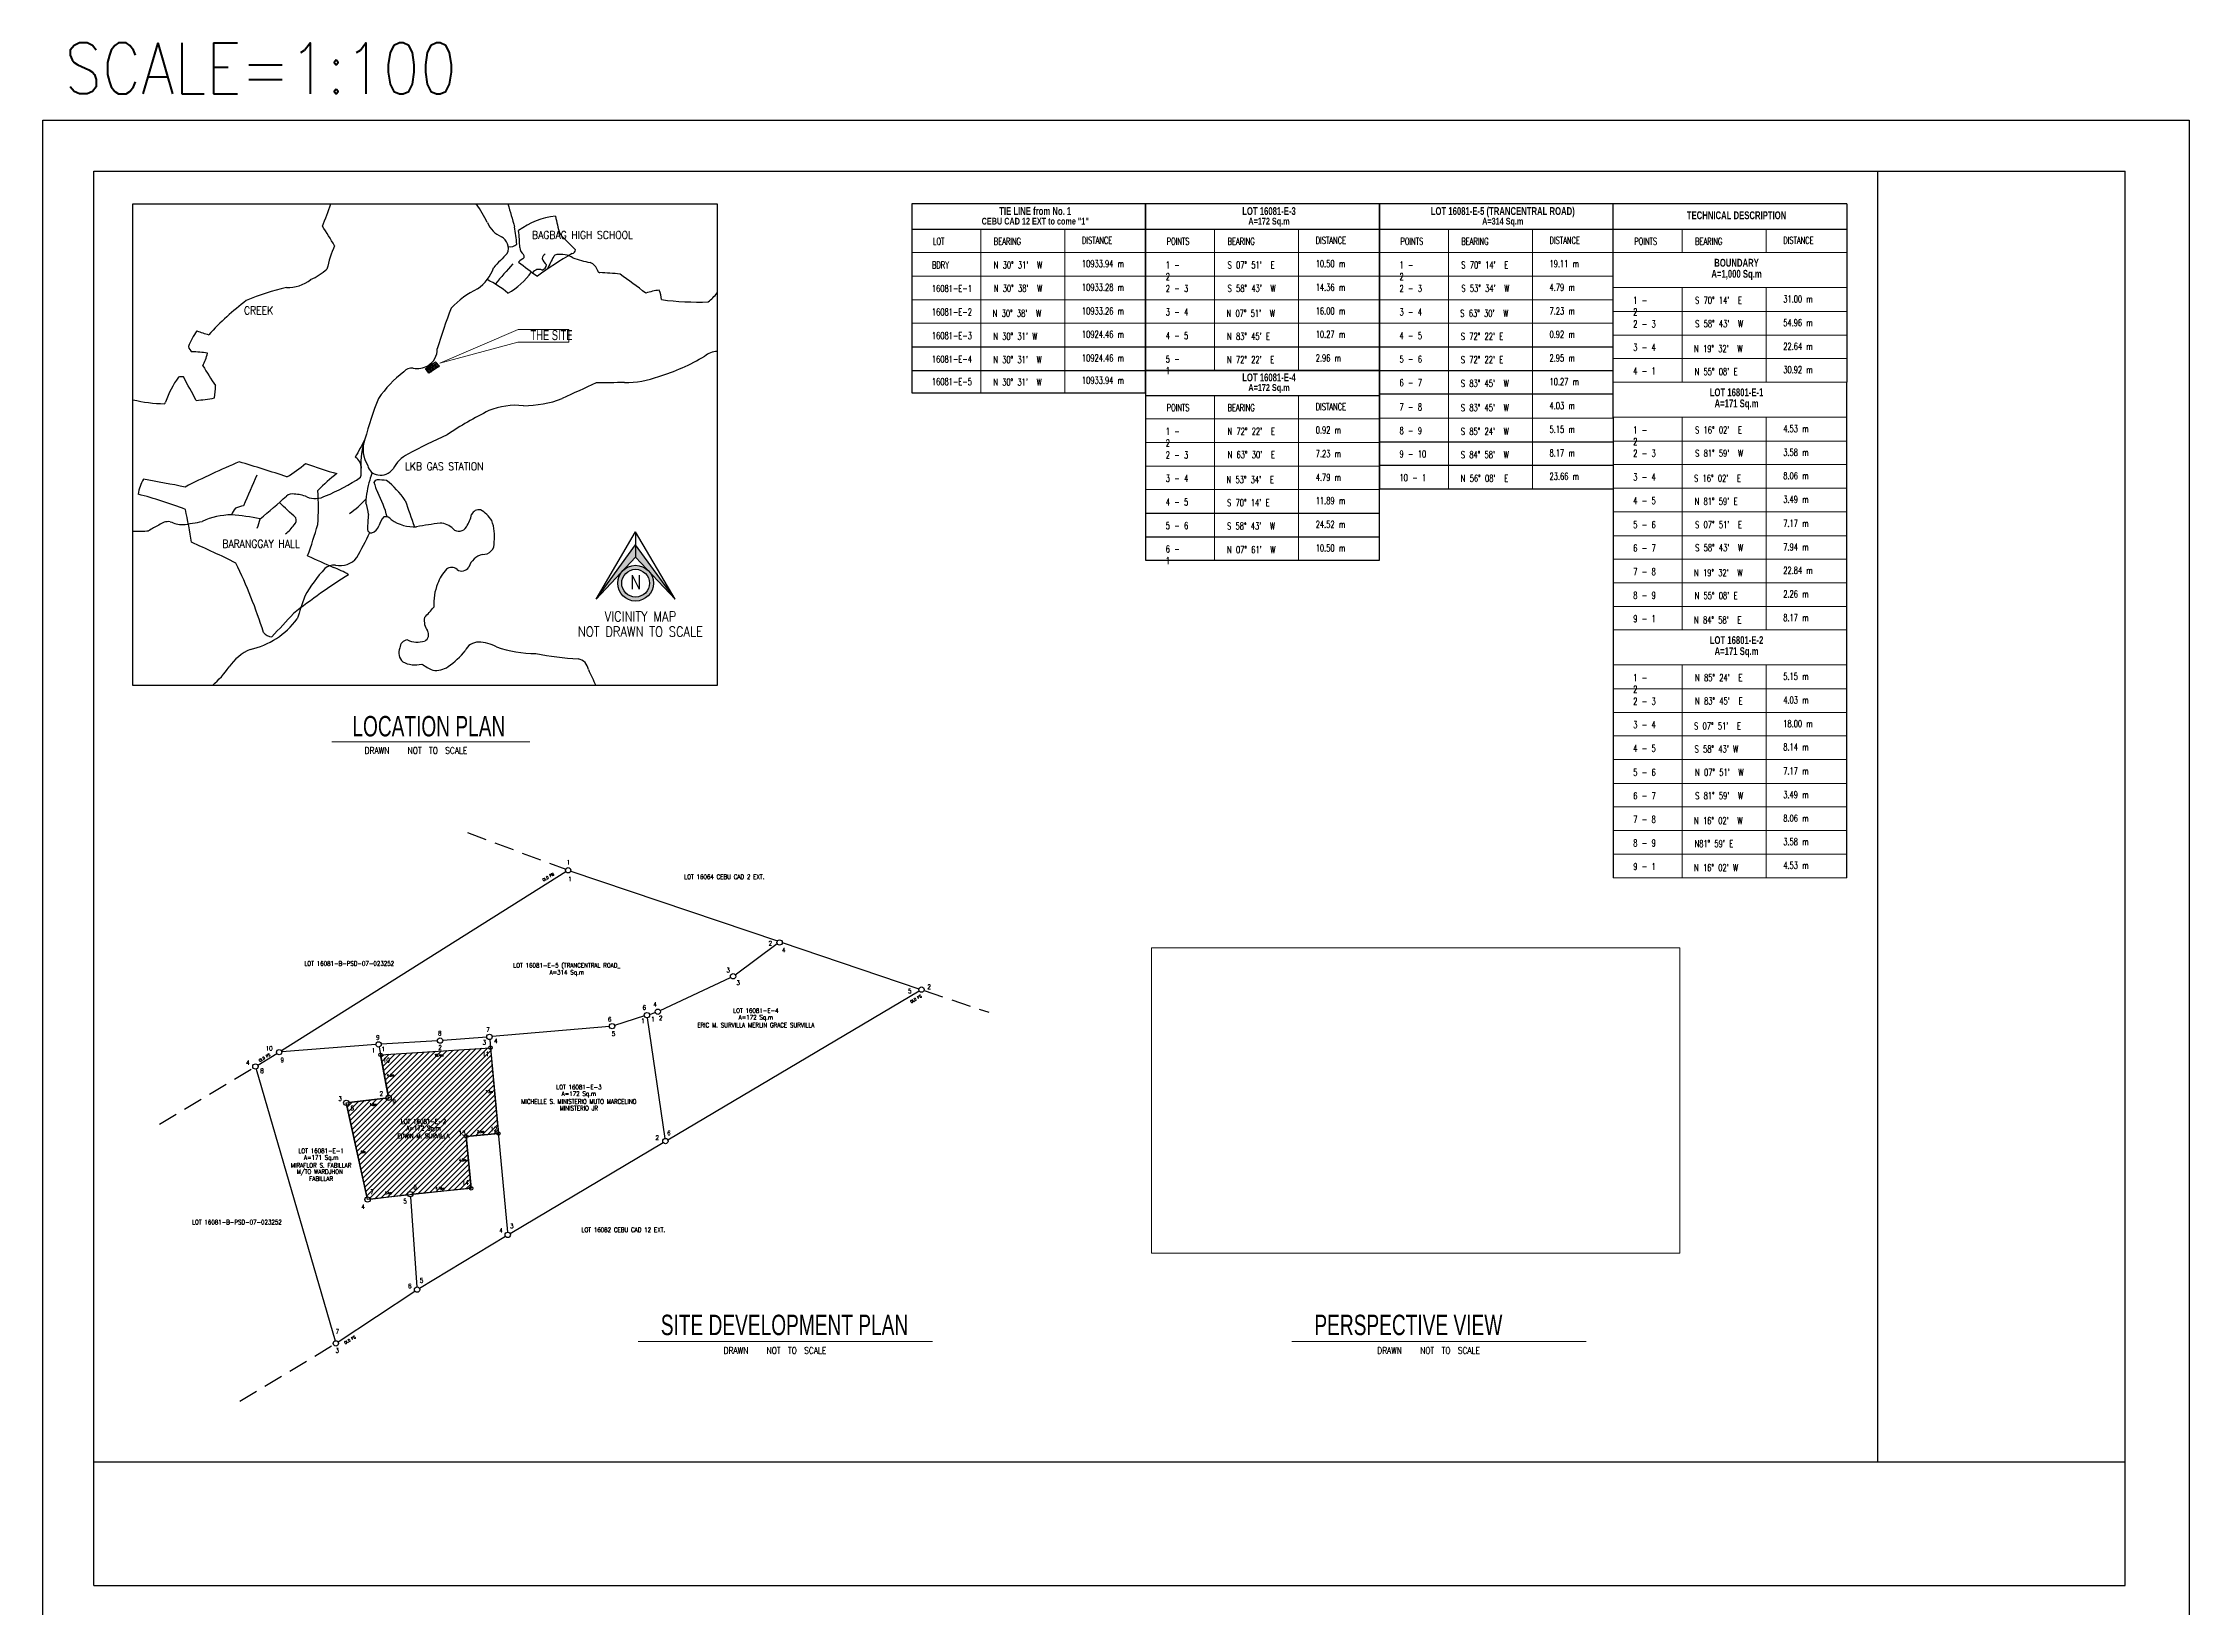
# Model space of a CAD drawing. Header units: millimetres. Extents: x -248340 to 456025, y 261499 to 1049645.
# Drawn here: x -117239 to -33139, y 293410 to 354686 of the extents above; entities that cross this region are included whole.
import ezdxf
from ezdxf.enums import TextEntityAlignment as Align

# ---------------------------------------------------------------- set-up
doc = ezdxf.new("R2010")
doc.units = ezdxf.units.MM
doc.header["$LTSCALE"] = 8
doc.header["$MEASUREMENT"] = 0
doc.linetypes.add('HIDDEN2', pattern=[4.7625, 3.175, -1.5875])
doc.layers.get('0').update_dxf_attribs({"linetype": 'CONTINUOUS'})
for name, color, linetype, lineweight in [('2. Column', 102, 'CONTINUOUS', 20), ('A-ANNO-DIMS', 211, 'CONTINUOUS', 9), ('pt. 1', 251, 'CONTINUOUS', 9), ('S_wall', 251, 'CONTINUOUS', 0)]:
    doc.layers.add(name, color=color, linetype=linetype, lineweight=lineweight)
doc.layers.add('MARK', color=7, linetype='CONTINUOUS')
doc.layers.add('TEXT', color=2, linetype='CONTINUOUS')
doc.layers.add('mv', color=30, linetype='CONTINUOUS', plot=False)
doc.styles.add('ROMANS', font='ROMANS', dxfattribs={"width": 0.8, "bigfont": 'BIGFONT'})
doc.styles.get("Standard").update_dxf_attribs({"font": 'txt.shx', "width": 0.7, "bigfont": 'extfont.shx'})
picture_1 = doc.add_image_def('image1.jpg', size_in_pixel=(957, 553))

# ---------------------------------------------------------------- blocks, each defined once
blk = doc.blocks.new('SITE MAP')
at = {"ltscale": 1.25}
h = blk.add_hatch(dxfattribs=at)
h.set_pattern_fill('ANSI31', color=5, scale=355.492746, angle=-4.88963)
h.set_pattern_definition([(40.110372, (359885.72, -80186.84), (-28.6288124, 33.9853192), [])])
h.paths.add_polyline_path([(1125080, -221057), (1124913, -220880), (1124527, -221143), (1124657, -221332)])
at = {"layer": 'A-ANNO-DIMS', "lineweight": -3, "ltscale": 1.25}
h = blk.add_hatch(color=0, dxfattribs=at)
h.dxf.hatch_style = 1
h.paths.add_polyline_path([(1132757, -228048), (1131209, -230187), (1132757, -228531)])
h = blk.add_hatch(color=0, dxfattribs=at)
h.dxf.hatch_style = 1
h.paths.add_polyline_path([(1132757, -228048), (1132757, -228531), (1134305, -230187)])
h = blk.add_hatch(color=0, dxfattribs=at)
h.dxf.hatch_style = 1
h.paths.add_polyline_path([(1132056, -229556, 1), (1133457, -229556, 1)])
h.paths.add_polyline_path([(1133301, -229556, -1), (1132213, -229556, -1)], flags=16)
at = {"lineweight": 13}
blk.add_lwpolyline([(1125091, -220943), (1128154, -219616), (1130136, -219616), (1130136, -220119), (1128137, -220119), (1125091, -220943)], dxfattribs=at)
at = {"layer": 'A-ANNO-DIMS', "color": 0, "lineweight": -3, "ltscale": 1.25}
for p, q in [((1124527, -221143), (1124913, -220880)), ((1124657, -221332), (1124527, -221143)), ((1125080, -221057), (1124657, -221332)), ((1124913, -220880), (1125080, -221057)), ((1131209, -230187), (1132757, -227543)), ((1132757, -227543), (1132757, -228531)), ((1134305, -230187), (1132757, -227543)), ((1132757, -227543), (1132757, -228531)), ((1131209, -230187), (1132757, -228048)), ((1131209, -230187), (1132757, -228531)), ((1134305, -230187), (1132757, -228048)), ((1134305, -230187), (1132757, -228531))]:
    blk.add_line(p, q, dxfattribs=at)
blk.add_lwpolyline([(1113062, -214700), (1135949, -214700), (1135949, -233559), (1113062, -233559)], close=True, dxfattribs=at)
for radius in [700, 544]:
    blk.add_circle((1132757, -229556), radius, dxfattribs=at)
for centre, radius, start, end in [((1108170, -210418), 13349, 337.29565, 341.2884), ((1122826, -217384), 4561, 25.34103, 36.04286), ((1151753, -208155), 24874, 195.25718, 197.40957), ((1129933, -218119), 2955, 96.06176, 126.52694), ((1137638, -213630), 8166, 190.94139, 195.87293), ((1110722, -222167), 11782, 29.66779, 34.0453), ((1127920, -215012), 1058, 203.40585, 246.65915), ((1127262, -216435), 511, 336.71281, 62.20953), ((1099623, -219595), 28675, 6.63694, 8.01467), ((1120037, -216636), 8186, 1.58921, 6.25653), ((1135535, -210760), 7689, 221.57855, 228.18876), ((1126017, -218474), 5491, 157.07234, 167.13193), ((1134680, -223776), 9962, 134.22659, 138.69755), ((1127846, -215978), 399, 258.79731, 310.60737), ((1135757, -226243), 11976, 127.94993, 129.31191), ((1143888, -196667), 25682, 232.26177, 234.31938), ((1128673, -216345), 458, 187.98515, 227.36024), ((1128247, -216773), 147, 349.79958, 38.30321), ((1136638, -227979), 12998, 119.31983, 126.48393), ((1129312, -216859), 216, 115.26164, 174.2419), ((1129600, -216680), 527, 197.44987, 230.20865), ((1132742, -218620), 3697, 149.76027, 158.10696), ((1129679, -216836), 152, 94.51641, 149.08035), ((1129815, -217632), 958, 59.59647, 98.87574), ((1130240, -216479), 170, 281.16379, 355.93651), ((1131396, -214106), 2913, 247.88927, 261.70574), ((1119143, -216572), 1403, 267.26073, 308.99682), ((1118994, -215359), 2523, 294.12091, 311.43388), ((1125616, -216641), 1676, 304.21603, 340.48373), ((1125199, -221215), 3956, 49.78755, 63.8339), ((1154228, -240774), 35406, 137.92837, 139.62047), ((1126497, -215863), 2648, 298.315, 325.52363), ((1128973, -217562), 300, 65.04666, 146.00137), ((1129027, -217065), 237, 287.88522, 355.28752), ((1130758, -217486), 543, 18.04275, 66.297), ((1131355, -217306), 81.7, 187.79822, 272.27255), ((1130868, -228709), 11331, 83.5089, 87.52278), ((1110915, -247348), 36671, 52.66342, 54.61724), ((1124799, -227978), 11977, 127.53562, 137.07339), ((1121445, -228027), 10330, 103.26121, 112.44212), ((1128127, -221228), 3565, 116.09126, 136.65259), ((1134106, -221245), 3198, 97.66977, 107.27833), ((1132546, -218563), 1234, 5.32034, 23.25578), ((1135167, -208210), 10333, 262.25517, 272.42485), ((1134438, -217023), 1908, 307.67286, 322.3841), ((1143194, -225713), 18972, 158.5686, 163.66049), ((1117572, -221170), 2500, 143.20936, 159.37779), ((1115593, -220196), 373, 194.55806, 234.40065), ((1116993, -216033), 3909, 248.64161, 255.71588), ((1115452, -223313), 2815, 79.12754, 91.56189), ((1114044, -220099), 1991, 331.80083, 346.96002), ((1144919, -203002), 34254, 211.77596, 213.31686), ((1123974, -221505), 376, 78.9292, 143.14334), ((1124187, -220265), 882, 260.79957, 299.13494), ((1124249, -220393), 740, 299.74877, 1.34741), ((1131208, -213482), 8349, 287.10443, 300.66723), ((1135981, -221294), 814, 92.26179, 129.2129), ((1118213, -223828), 4108, 145.17091, 160.57107), ((1114968, -222044), 577, 82.95025, 102.76808), ((1066680, -248086), 55199, 27.73282, 28.82553), ((1114582, -221908), 1714, 346.77123, 3.04726), ((1126254, -224723), 4303, 126.84906, 146.02183), ((1151247, -267011), 49530, 113.85793, 115.5515), ((1134239, -389232), 167546, 90.65464, 91.03486), ((1132336, -217823), 3874, 269.83802, 290.04581), ((1114360, -217069), 5455, 256.23612, 269.30197), ((1114243, -222439), 98.7, 300.82816, 346.48543), ((1114698, -213726), 8713, 275.5296, 280.26702), ((1133811, -226901), 12033, 157.61121, 165.65245), ((1133641, -236107), 14875, 116.50745, 123.77297), ((1128075, -225458), 2870, 84.28985, 111.95152), ((1128359, -218270), 4332, 270.01659, 290.59709), ((2035863, -717977), 1038729, 151.599187, 151.643168), ((1124744, -224851), 2753, 160.21399, 184.2384), ((1123209, -224329), 1133, 158.76182, 213.28893), ((1124409, -225667), 1295, 116.22711, 153.07136), ((1133638, -242321), 20334, 113.98576, 118.81695), ((1128526, -251798), 29264, 112.70769, 117.28031), ((1100422, -281151), 58802, 71.48351, 73.3923), ((1493501, -388165), 409369, 156.55948, 156.74256), ((1116746, -221374), 4656, 300.31719, 311.45267), ((1124452, -212768), 12950, 249.08075, 254.7978), ((1123887, -229200), 4848, 125.7285, 137.53927), ((1121547, -225013), 454, 354.74523, 59.86118), ((1121111, -225189), 897, 345.84241, 8.6454), ((1122708, -224863), 455, 191.23482, 263.78867), ((1125074, -226314), 2849, 157.62376, 163.76237), ((1122767, -224715), 609, 259.79806, 323.22544), ((1114767, -226292), 1523, 147.83355, 171.65845), ((1108965, -242736), 17209, 69.05271, 75.54862), ((1094075, -333148), 109401, 78.91309, 79.78439), ((1102694, -208224), 24280, 309.22303, 312.44094), ((1119312, -226423), 365, 79.61274, 129.65021), ((1119301, -227636), 1574, 68.41606, 87.20982), ((1120207, -225416), 825, 246.6062, 298.96578), ((1109955, -226538), 10374, 356.02983, 3.37631), ((1117725, -219042), 7659, 292.10615, 303.76452), ((1125937, -226597), 3757, 163.29079, 177.03159), ((1122626, -225639), 127, 87.85819, 164.8483), ((1125176, -224835), 2781, 196.07612, 204.95593), ((1122649, -228518), 3007, 83.36446, 90.34123), ((1118804, -228058), 4361, 14.59313, 28.0216), ((1120687, -228453), 3723, 35.10026, 51.67697), ((1095610, -230894), 19960, 8.46643, 12.23433), ((1116967, -229737), 2859, 90.88772, 114.55342), ((1117877, -227274), 1033, 140.54398, 157.46778), ((1116038, -237394), 10553, 79.02489, 85.19139), ((1117655, -227933), 1436, 100.34995, 113.63936), ((1115887, -226555), 2213, 337.61432, 347.50319), ((1022580, -330254), 141578, 46.82984, 47.18683), ((1119241, -227090), 223, 308.17533, 24.74873), ((1119641, -223978), 3422, 303.77428, 318.28373), ((1120698, -226992), 1599, 4.72316, 21.60009), ((1128992, -227641), 6745, 173.35446, 178.26004), ((1123510, -227531), 838, 136.9326, 164.81127), ((1122960, -227231), 280, 36.4941, 102.72859), ((1124072, -225817), 1531, 234.58254, 273.96728), ((1280275, -173221), 165300, 198.73444, 199.11402), ((1124746, -226485), 1631, 327.92168, 346.39983), ((1126622, -226992), 315, 79.64551, 156.90181), ((1126006, -227826), 1327, 33.04556, 59.55329), ((1113119, -216686), 10835, 269.69932, 272.94697), ((1114965, -229344), 2244, 113.28419, 125.06851), ((1114466, -227757), 613, 84.90373, 129.26524), ((1115040, -226036), 1226, 244.89622, 268.73973), ((1114122, -219443), 7870, 276.50374, 282.15223), ((1118185, -226487), 1424, 306.95744, 326.88916), ((1100895, -221636), 20206, 340.20408, 343.85086), ((1104793, -218963), 19551, 330.63558, 333.86717), ((1122402, -227433), 152, 180.89134, 278.65558), ((1122281, -227162), 446, 288.80042, 340.44009), ((1132361, -276959), 50285, 98.30363, 99.36565), ((1125079, -227926), 725, 43.42644, 88.41748), ((1125836, -227178), 340, 227.26576, 329.38434), ((1125602, -227702), 1631, 351.51906, 21.58477), ((1100958, -261061), 36100, 63.45431, 66.4987), ((1140232, -184935), 48055, 244.97858, 246.30002), ((1121169, -228025), 846, 258.08933, 321.56315), ((1126928, -229141), 732, 103.38753, 162.92134), ((1126790, -228001), 429, 265.73492, 7.84326), ((1099237, -237490), 19871, 17.59207, 26.03958), ((1133822, -248953), 23255, 121.96364, 128.45844), ((1124684, -232779), 5588, 137.17228, 150.99524), ((1120936, -229380), 531, 83.60158, 131.23107), ((1119451, -232737), 4074, 59.60432, 68.90788), ((1127044, -230381), 2198, 158.52326, 182.84017), ((1126583, -230162), 1689, 137.12426, 159.73913), ((1125549, -229261), 322, 47.92329, 129.35196), ((1125950, -228749), 330, 235.92153, 327.62198), ((1214534, -263095), 100328, 160.78175, 161.31702), ((1117006, -229138), 3081, 282.19904, 323.82718), ((1057757, -173627), 84006, 316.30957, 317.16397), ((1125154, -231021), 679, 169.97656, 215.63261), ((1118320, -225111), 8459, 316.78864, 320.51395), ((1118493, -231282), 373, 212.83794, 271.19757), ((1123971, -232281), 491, 157.09068, 226.88801), ((1123838, -232099), 319, 94.02854, 178.42463), ((1124213, -230878), 987, 246.24561, 286.43428), ((1124364, -231571), 284, 296.90864, 32.8916), ((1126588, -232415), 548, 88.07193, 157.28989), ((1126543, -233565), 1699, 63.31684, 87.87296), ((1128856, -227734), 4583, 250.23977, 269.88379), ((1113941, -230907), 3468, 310.10847, 326.28057), ((1118484, -234003), 2030, 114.06201, 144.77735), ((1124122, -231687), 1069, 242.94363, 283.71162), ((1127613, -227463), 6180, 238.40822, 243.01543), ((1124918, -232075), 901, 263.04437, 303.51288), ((1123572, -230184), 3221, 304.90878, 321.19399), ((1131310, -218973), 13569, 259.53837, 266.63285), ((1130408, -233012), 505, 8.35418, 77.96712), ((1146537, -225844), 17165, 204.41426, 206.71005)]:
    blk.add_arc(centre, radius, start, end, dxfattribs=at)
at = {"lineweight": 13, "insert": (1128639, -219643), "char_height": 391.04, "attachment_point": 1}
blk.add_mtext_dynamic_manual_height_columns('{\\fFreestyle Script|b0|i0|c0|p66;THE SITE}', width=1858.69, gutter_width=634, heights=[0], dxfattribs=at)
at = {"layer": 'TEXT', "color": 0, "linetype": 'Continuous', "lineweight": -3, "style": 'ROMANS', "width": 0.85}
for s, height, p in [('BAGBAG HIGH SCHOOL', 310.84, (1130676, -215916)), ('CREEK', 310.8, (1117986, -218871)), ('LKB GAS STATION', 310.84, (1125259, -224978)), ('BARANGGAY HALL', 310.84, (1118082, -228013)), ('N', 556, (1132761, -229516)), ('NOT DRAWN TO SCALE', 387.87, (1132948, -231451)), ('VICINITY MAP', 387.87, (1132948, -230858))]:
    blk.add_text(s, height=height, dxfattribs=at).set_placement(p, align=Align.MIDDLE)

msp = doc.modelspace()

# ---------------------------------------------------------------- hatches: boundary and pattern name
at = {"lineweight": -3, "ltscale": 1.25}
h = msp.add_hatch(dxfattribs=at)
h.set_pattern_fill('ANSI31', color=1, scale=1200)
h.set_pattern_definition([(45, (166753.8, 0), (-106.066017, 106.066017), [])])
h.paths.add_polyline_path([(-99390.543, 311961.058), (-100649.274, 311843.44), (-100459.956, 309817.391), (-104517.816, 309378.232), (-105353.613, 313162.748), (-103693.547, 313361.73), (-104009.455, 315042.697), (-99701.577, 315323.692)])

# ---------------------------------------------------------------- linework, layer by layer
at = {"color": 1, "lineweight": 30, "ltscale": 1.25}
msp.add_lwpolyline([(-99390.543, 311961.058), (-100649.274, 311843.44), (-100459.956, 309817.391), (-104517.816, 309378.232), (-105353.613, 313162.748), (-103693.547, 313361.73), (-104009.455, 315042.697), (-99701.577, 315323.692)], close=True, dxfattribs=at)
for centre in [(-99701.577, 315323.692), (-104009.455, 315042.697), (-99390.543, 311961.058), (-100649.384, 311844.619), (-100459.956, 309817.391)]:
    msp.add_circle(centre, 69.524, dxfattribs=at)
at = {"layer": 'A-ANNO-DIMS', "color": 0, "lineweight": -3, "ltscale": 1.25}
for p, q in [((-46545.529, 348377.083), (-46545.529, 341396.539)), ((-96743.85, 322219.412), (-107893.82, 315203.146)), ((-96556.625, 322241.601), (-88457.296, 319505.979)), ((-90110.902, 318182.158), (-88467.301, 319401.216)), ((-88268.234, 319442.121), (-82908.482, 317631.816)), ((-93047.494, 316778.119), (-90289.181, 318075.555)), ((-92756.772, 311720.225), (-82899.453, 317545.316)), ((-93667.623, 316568.095), (-94835.991, 316199.297)), ((-92861.735, 311770.4), (-93552.984, 316496.237)), ((-93468.557, 316630.93), (-93241.704, 316702.537)), ((-104190.382, 315443.604), (-107878.102, 315155.682)), ((-101780.887, 315596.906), (-103982.157, 315458.288)), ((-99844.875, 315739.867), (-101572.634, 315611.216)), ((-99731.176, 315643.687), (-99643.398, 314694.703)), ((-95039.501, 316158.785), (-99636.812, 315756.711)), ((-108821.075, 314642.536), (-108071.58, 315093.727)), ((-104067.047, 315349.151), (-103870.658, 314304.151)), ((-99643.398, 314694.703), (-99459.767, 312709.454)), ((-108881.386, 314488.473), (-105789.106, 303840.955)), ((-103870.658, 314304.151), (-103712.825, 313464.308)), ((-105331.105, 313060.83), (-104540.325, 309480.15)), ((-103797.179, 313349.308), (-105249.981, 313175.17)), ((-99459.767, 312709.454), (-99032.941, 308094.983)), ((-100649.384, 311844.619), (-99390.543, 311961.058)), ((-100459.956, 309817.391), (-100649.384, 311844.619)), ((-98933.637, 308044.432), (-92936.32, 311613.745)), ((-104414.227, 309391.004), (-102947.08, 309571.89)), ((-102739.901, 309597.433), (-100459.956, 309817.391)), ((-102836.073, 309480.551), (-102584.45, 305948.955)), ((-102487.688, 305898.803), (-99112.672, 307937.094)), ((-105672.927, 303798.28), (-102664.102, 305787.287))]:
    msp.add_line(p, q, dxfattribs=at)
at = {"layer": 'A-ANNO-DIMS', "color": 0, "linetype": 'HIDDEN2', "lineweight": -3, "ltscale": 30}
for p, q in [((-100597.454, 323750.133), (-96753.264, 322311.581)), ((-82710.711, 317565.017), (-80177.615, 316709.441)), ((-112671.501, 312324.606), (-108999.917, 314534.874)), ((-109521.002, 301476.623), (-105849.418, 303686.891))]:
    msp.add_line(p, q, dxfattribs=at)
at = {"layer": 'A-ANNO-DIMS', "color": 0, "lineweight": -3, "ltscale": 1.25}
for centre in [(-96655.51, 322275), (-88372.567, 319445.028), (-90194.734, 318119.98), (-82809.596, 317598.417), (-94935.524, 316167.879), (-93568.09, 316599.512), (-93142.412, 316734.709), (-104086.325, 315451.729), (-101676.72, 315603.466), (-99740.789, 315747.617), (-108910.496, 314588.705), (-107982.159, 315147.558), (-105353.613, 313162.748), (-103693.547, 313361.73), (-92846.629, 311667.125), (-102843.49, 309584.661), (-104517.816, 309378.232), (-99023.328, 307991.053), (-102577.033, 305844.845), (-105759.996, 303740.722)]:
    msp.add_circle(centre, 104.374, dxfattribs=at)
at = {"layer": 'mv', "color": 6}
for p, q in [((-117238.72, 292259.811), (-117238.72, 351659.811)), ((-117238.72, 351659.811), (-33138.72, 351659.811)), ((-33138.72, 351659.811), (-33138.72, 292259.811)), ((-115238.72, 294259.811), (-115238.72, 349659.811)), ((-115238.72, 349659.811), (-35638.72, 349659.811)), ((-45337.938, 299089.285), (-45337.938, 349659.811)), ((-35638.72, 294259.811), (-35638.72, 349659.811)), ((-35638.72, 299089.285), (-115238.72, 299089.285)), ((-115238.72, 294259.811), (-35638.72, 294259.811))]:
    msp.add_line(p, q, dxfattribs=at)
at = {"layer": 'pt. 1', "color": 7, "lineweight": 25}
for p, q in [((-74027.796, 348377.083), (-83188.552, 348377.083)), ((-83188.552, 348377.083), (-83188.552, 340983.15)), ((-74027.796, 340983.15), (-74027.796, 348377.083)), ((-64867.04, 348377.083), (-74027.796, 348377.083)), ((-74027.796, 348377.083), (-74027.796, 341859.787)), ((-64867.04, 341859.787), (-64867.04, 348377.083)), ((-55706.284, 348377.083), (-64867.04, 348377.083)), ((-64867.04, 348377.083), (-64867.04, 337216.925)), ((-55706.284, 339985.353), (-55706.284, 348377.083)), ((-46545.529, 348377.083), (-55706.284, 348377.083)), ((-83188.552, 347396.644), (-74027.796, 347396.644)), ((-74027.796, 347396.644), (-64867.04, 347396.644)), ((-64867.04, 347396.644), (-55706.284, 347396.644)), ((-55706.284, 347396.644), (-46545.529, 347396.644)), ((-83188.552, 342782.597), (-74027.796, 342782.597)), ((-74027.796, 342782.597), (-64867.04, 342782.597)), ((-64867.04, 342782.597), (-55706.284, 342782.597)), ((-83188.552, 341859.787), (-74027.796, 341859.787)), ((-74027.796, 341859.787), (-64867.04, 341859.787)), ((-64867.04, 341859.787), (-74027.796, 341859.787)), ((-74027.796, 341859.787), (-74027.796, 334419.682)), ((-64867.04, 334419.682), (-64867.04, 341859.787)), ((-64867.04, 341859.787), (-55706.284, 341859.787)), ((-83188.552, 340983.15), (-74027.796, 340983.15)), ((-74027.796, 340879.348), (-64867.04, 340879.348)), ((-64867.04, 340936.978), (-55706.284, 340936.978)), ((-46545.529, 321984.991), (-46545.529, 341396.539)), ((-55706.284, 340024.914), (-55706.284, 321984.991)), ((-64867.04, 339062.544), (-55706.284, 339062.544)), ((-64867.04, 338139.734), (-55706.284, 338139.734)), ((-64867.04, 337216.925), (-55706.284, 337216.925)), ((-74027.796, 336265.301), (-64867.04, 336265.301)), ((-74027.796, 335342.491), (-64867.04, 335342.491)), ((-74027.796, 334419.682), (-64867.04, 334419.682))]:
    msp.add_line(p, q, dxfattribs=at)
at = {"layer": 'pt. 1', "color": 7}
for p, q in [((-80486.819, 340983.15), (-80486.819, 347396.644)), ((-77195.428, 340983.15), (-77195.428, 347396.644)), ((-71326.063, 341859.787), (-71326.063, 347396.644)), ((-68034.673, 341859.787), (-68034.673, 347396.644)), ((-62165.307, 337216.925), (-62165.307, 347396.644)), ((-58873.917, 337216.925), (-58873.917, 347396.644)), ((-53004.552, 346473.834), (-53004.552, 347396.644)), ((-49713.161, 346473.834), (-49713.161, 347396.644)), ((-83188.552, 346473.834), (-74027.796, 346473.834)), ((-74027.796, 346473.834), (-64867.04, 346473.834)), ((-64867.04, 346473.834), (-55706.284, 346473.834)), ((-55706.284, 346473.834), (-46545.529, 346473.834)), ((-83188.552, 345551.025), (-74027.796, 345551.025)), ((-83188.552, 345551.025), (-74027.796, 345551.025)), ((-74027.796, 345551.025), (-64867.04, 345551.025)), ((-74027.796, 345551.025), (-64867.04, 345551.025)), ((-64867.04, 345551.025), (-55706.284, 345551.025)), ((-64867.04, 345551.025), (-55706.284, 345551.025)), ((-55706.284, 345102.209), (-46545.529, 345102.209)), ((-55706.284, 345102.209), (-46545.529, 345102.209)), ((-53004.552, 341396.539), (-53004.552, 345102.209)), ((-49713.161, 341396.539), (-49713.161, 345102.209)), ((-83188.552, 344628.216), (-74027.796, 344628.216)), ((-74027.796, 344628.216), (-64867.04, 344628.216)), ((-64867.04, 344628.216), (-55706.284, 344628.216)), ((-55706.284, 344164.968), (-46545.529, 344164.968)), ((-55706.284, 344164.968), (-46545.529, 344164.968)), ((-83188.552, 343705.406), (-74027.796, 343705.406)), ((-74027.796, 343705.406), (-64867.04, 343705.406)), ((-64867.04, 343705.406), (-55706.284, 343705.406)), ((-55706.284, 343242.158), (-46545.529, 343242.158)), ((-83188.552, 342782.597), (-74027.796, 342782.597)), ((-74027.796, 342782.597), (-64867.04, 342782.597)), ((-64867.04, 342782.597), (-55706.284, 342782.597)), ((-55706.284, 342319.349), (-46545.529, 342319.349)), ((-71326.063, 334419.682), (-71326.063, 340879.348)), ((-68034.673, 334419.682), (-68034.673, 340879.348)), ((-55706.284, 341396.539), (-46545.529, 341396.539)), ((-55706.284, 341396.539), (-46545.529, 341396.539)), ((-74027.796, 339956.538), (-64867.04, 339956.538)), ((-64867.04, 339985.353), (-55706.284, 339985.353)), ((-55706.284, 340024.914), (-46545.529, 340024.914)), ((-55706.284, 340024.914), (-46545.529, 340024.914)), ((-53004.552, 331690.765), (-53004.552, 340024.914)), ((-49713.161, 331690.765), (-49713.161, 340024.914)), ((-74027.796, 339033.729), (-64867.04, 339033.729)), ((-74027.796, 339033.729), (-64867.04, 339033.729)), ((-64867.04, 339062.544), (-55706.284, 339062.544)), ((-55706.284, 339087.673), (-46545.529, 339087.673)), ((-55706.284, 339087.673), (-46545.529, 339087.673)), ((-74027.796, 338110.92), (-64867.04, 338110.92)), ((-55706.284, 338164.863), (-46545.529, 338164.863)), ((-55706.284, 337242.054), (-46545.529, 337242.054)), ((-74027.796, 337188.11), (-64867.04, 337188.11)), ((-74027.796, 336265.301), (-64867.04, 336265.301)), ((-55706.284, 336319.244), (-46545.529, 336319.244)), ((-55706.284, 335382.003), (-46545.529, 335382.003)), ((-55706.284, 335382.003), (-46545.529, 335382.003)), ((-55706.284, 334459.194), (-46545.529, 334459.194)), ((-55706.284, 333536.384), (-46545.529, 333536.384)), ((-55706.284, 332613.575), (-46545.529, 332613.575)), ((-55706.284, 331690.765), (-46545.529, 331690.765)), ((-55706.284, 331690.765), (-46545.529, 331690.765)), ((-55706.284, 330319.14), (-46545.529, 330319.14)), ((-55706.284, 330319.14), (-46545.529, 330319.14)), ((-53004.552, 321984.991), (-53004.552, 330319.14)), ((-49713.161, 321984.991), (-49713.161, 330319.14)), ((-55706.284, 329381.899), (-46545.529, 329381.899)), ((-55706.284, 329381.899), (-46545.529, 329381.899)), ((-55706.284, 328459.089), (-46545.529, 328459.089)), ((-55706.284, 327536.28), (-46545.529, 327536.28)), ((-55706.284, 326613.47), (-46545.529, 326613.47)), ((-55706.284, 325676.229), (-46545.529, 325676.229)), ((-55706.284, 325676.229), (-46545.529, 325676.229)), ((-55706.284, 324753.419), (-46545.529, 324753.419)), ((-55706.284, 323830.61), (-46545.529, 323830.61)), ((-55706.284, 322907.8), (-46545.529, 322907.8)), ((-55706.284, 321984.991), (-46545.529, 321984.991))]:
    msp.add_line(p, q, dxfattribs=at)
at = {"layer": 'S_wall', "ltscale": 1.25}
for p, q in [((-105913.904, 327312.783), (-98163.494, 327312.783)), ((-93908.375, 303807.604), (-82374.212, 303807.604)), ((-68295.814, 303807.604), (-56761.65, 303807.604))]:
    msp.add_line(p, q, dxfattribs=at)

# ---------------------------------------------------------------- block references
at = {"layer": 'A-ANNO-DIMS', "color": 0, "lineweight": -3}
msp.add_blockref('SITE MAP', (-1226772.038, 563077.554), dxfattribs=at)

# ---------------------------------------------------------------- texts
at = {"color": 7, "lineweight": 5, "attachment_point": 1}
for s, insert, char_height, width in [('\\pxqc;{\\fArial|b1|i0|c0|p34;TIE LINE from No. 1}', (-82679.959, 348253.843), 309.12218, 8652.16297), ('\\pxqc;{\\fArial|b1|i0|c0|p34;LOT 16081-E-3}', (-73519.203, 348253.843), 309.12218, 8652.16297), ('\\pxqc;{\\fArial|b1|i0|c0|p34;LOT 16081-E-5 (TRANCENTRAL ROAD)}', (-64358.447, 348253.843), 309.12218, 8652.16297), ('\\pxqc;{\\fArial|b1|i0|c0|p34;CEBU CAD 12 EXT to come "1"}', (-82679.959, 347836.527), 265.82989, 8652.16297), ('\\pxqc;{\\fArial|b1|i0|c0|p34;A=172 Sq.m}', (-73519.203, 347836.527), 265.82989, 8652.16297), ('\\pxqc;{\\fArial|b1|i0|c0|p34;A=314 Sq.m}', (-64358.447, 347836.527), 265.82989, 8652.16297), ('\\pxqc;{\\fArial|b1|i0|c0|p34;TECHNICAL DESCRIPTION}', (-55197.692, 348089.031), 309.12218, 8652.16297), ('{\\C256;LOT}', (-82363.022, 347048.16), 273.42503, 2523.79463), ('{\\C256;BEARING}', (-79978.508, 347048.16), 273.42503, 2523.79463), ('{\\C256;DISTANCE}', (-76522.181, 347095.642), 273.42503, 2523.79463), ('{\\C256;POINTS}', (-73202.266, 347048.16), 273.42503, 2523.79463), ('{\\C256;BEARING}', (-70817.753, 347048.16), 273.42503, 2523.79463), ('{\\C256;DISTANCE}', (-67361.425, 347095.642), 273.42503, 2523.79463), ('{\\C256;POINTS}', (-64041.511, 347048.16), 273.42503, 2523.79463), ('{\\C256;BEARING}', (-61656.997, 347048.16), 273.42503, 2523.79463), ('{\\C256;DISTANCE}', (-58200.67, 347095.642), 273.42503, 2523.79463), ('{\\C256;POINTS}', (-54880.755, 347048.16), 273.42503, 2523.79463), ('{\\C256;BEARING}', (-52496.241, 347048.16), 273.42503, 2523.79463), ('{\\C256;DISTANCE}', (-49039.914, 347095.642), 273.42503, 2523.79463), ('{\\C256;BDRY}', (-82401.002, 346125.351), 273.42503, 712.9305), ("{\\C256;N 30%%D 31'  W }", (-79978.508, 346125.351), 273.42503, 2523.79463), ('{\\C256;10933.94 m}', (-76522.181, 346172.832), 273.42503, 2523.79463), ('{\\C256;1 - 2}', (-73240.246, 346125.351), 273.42503, 712.9305), ("{\\C256;S 07%%D 51'  E }", (-70817.753, 346125.351), 273.42503, 2523.79463), ('{\\C256;10.50 m}', (-67361.425, 346172.832), 273.42503, 2523.79463), ('{\\C256;1 - 2}', (-64079.49, 346125.351), 273.42503, 712.9305), ("{\\C256;S 70%%D 14'  E }", (-61656.997, 346125.351), 273.42503, 2523.79463), ('{\\C256;19.11 m}', (-58200.67, 346172.832), 273.42503, 2523.79463), ('\\pxqc;{\\fArial|b1|i0|c0|p34;A=1,000 Sq.m}', (-55197.692, 345795.898), 309.12218, 8652.16297), ('\\pxqc;{\\fArial|b1|i0|c0|p34;BOUNDARY}', (-55197.692, 346228.894), 309.12218, 8652.16297), ('{\\C256;16081-E-1}', (-82401.002, 345202.541), 273.42503, 712.9305), ("{\\C256;N 30%%D 38'  W}", (-79976.075, 345214.784), 273.42503, 2523.79463), ('{\\C256;10933.28 m}', (-76522.181, 345250.023), 273.42503, 2523.79463), ('{\\C256;2 - 3 }', (-73240.246, 345202.541), 273.42503, 1218.47415), ("{\\C256;S 58%%D 43'  W}", (-70815.319, 345214.784), 273.42503, 2523.79463), ('{\\C256;14.36 m}', (-67361.425, 345250.023), 273.42503, 2523.79463), ('{\\C256;2 - 3 }', (-64079.49, 345202.541), 273.42503, 1218.47415), ("{\\C256;S 53%%D 34'  W}", (-61654.563, 345214.784), 273.42503, 2523.79463), ('{\\C256;4.79 m}', (-58200.67, 345250.023), 273.42503, 2523.79463), ('{\\C256;16081-E-2}', (-82401.002, 344279.732), 273.42503, 712.9305), ("{\\C256;N 30%%D 38'  W}", (-80017.869, 344233.019), 273.42503, 2523.79463), ('{\\C256;10933.26 m}', (-76522.181, 344327.213), 273.42503, 2523.79463), ('{\\C256;3 - 4}', (-73240.246, 344279.732), 273.42503, 1143.5829), ("{\\C256;N 07%%D 51'  W}", (-70857.113, 344233.019), 273.42503, 2523.79463), ('{\\C256;16.00 m}', (-67361.425, 344327.213), 273.42503, 2523.79463), ('{\\C256;3 - 4}', (-64079.49, 344279.732), 273.42503, 1143.5829), ("{\\C256;S 63%%D 30'  W}", (-61696.357, 344233.019), 273.42503, 2523.79463), ('{\\C256;7.23 m}', (-58200.67, 344327.213), 273.42503, 2523.79463), ('{\\C256;1 - 2}', (-54918.735, 344739.293), 273.42503, 712.9305), ("{\\C256;S 70%%D 14'  E }", (-52496.241, 344739.293), 273.42503, 2523.79463), ('{\\C256;31.00 m}', (-49039.914, 344786.775), 273.42503, 2523.79463), ('{\\C256;16081-E-3}', (-82401.002, 343356.922), 273.42503, 712.9305), ("{\\C256;N 30%%D 31' W}", (-79998.077, 343332.968), 273.42503, 2523.79463), ('{\\C256;10924.46 m}', (-76522.181, 343404.404), 273.42503, 2523.79463), ('{\\C256;4 - 5}', (-73240.246, 343356.922), 273.42503, 1012.51397), ("{\\C256;N 83%%D 45' E}", (-70837.321, 343332.968), 273.42503, 2523.79463), ('{\\C256;10.27 m}', (-67361.425, 343404.404), 273.42503, 2523.79463), ('{\\C256;4 - 5}', (-64079.49, 343356.922), 273.42503, 1012.51397), ("{\\C256;S 72%%D 22' E}", (-61676.565, 343332.968), 273.42503, 2523.79463), ('{\\C256;0.92 m}', (-58200.67, 343404.404), 273.42503, 2523.79463), ('{\\C256;2 - 3 }', (-54918.735, 343816.484), 273.42503, 1218.47415), ("{\\C256;S 58%%D 43'  W}", (-52493.808, 343828.727), 273.42503, 2523.79463), ('{\\C256;54.96 m}', (-49039.914, 343863.966), 273.42503, 2523.79463), ('{\\C256;16081-E-4}', (-82401.002, 342434.113), 273.42503, 712.9305), ("{\\C256;N 30%%D 31'  W}", (-79998.077, 342410.158), 273.42503, 2523.79463), ('{\\C256;10924.46 m}', (-76522.181, 342481.594), 273.42503, 2523.79463), ('{\\C256;5 - 1}', (-73240.246, 342434.113), 273.42503, 712.9305), ("{\\C256;N 72%%D 22'  E}", (-70837.321, 342410.158), 273.42503, 2523.79463), ('{\\C256;2.96 m}', (-67361.425, 342481.594), 273.42503, 2523.79463), ('{\\C256;5 - 6}', (-64079.49, 342434.113), 273.42503, 1118.03649), ("{\\C256;S 72%%D 22' E}", (-61676.565, 342410.158), 273.42503, 2523.79463), ('{\\C256;2.95 m}', (-58200.67, 342481.594), 273.42503, 2523.79463), ('{\\C256;3 - 4}', (-54918.735, 342893.674), 273.42503, 1143.5829), ("{\\C256;N 19%%D 32'  W}", (-52535.602, 342846.962), 273.42503, 2523.79463), ('{\\C256;22.64 m}', (-49039.914, 342941.156), 273.42503, 2523.79463), ('{\\C256;16081-E-5}', (-82401.002, 341557.475), 273.42503, 712.9305), ("{\\C256;N 30%%D 31'  W}", (-79998.077, 341533.521), 273.42503, 2523.79463), ('{\\C256;10933.94 m}', (-76522.181, 341604.957), 273.42503, 2523.79463), ('\\pxqc;{\\fArial|b1|i0|c0|p34;LOT 16081-E-4}', (-73519.203, 341736.547), 309.12218, 8652.16297), ('{\\C256;6 - 7}', (-64079.49, 341511.303), 273.42503, 1179.2124), ("{\\C256;S 83%%D 45'  W}", (-61676.565, 341487.349), 273.42503, 2523.79463), ('{\\C256;10.27 m}', (-58200.67, 341558.785), 273.42503, 2523.79463), ('{\\C256;4 - 1}', (-54918.735, 341970.865), 273.42503, 1012.51397), ("{\\C256;N 55%%D 08' E}", (-52515.809, 341946.911), 273.42503, 2523.79463), ('{\\C256;30.92 m}', (-49039.914, 342018.347), 273.42503, 2523.79463), ('\\pxqc;{\\fArial|b1|i0|c0|p34;A=172 Sq.m}', (-73519.203, 341319.231), 265.82989, 8652.16297), ('{\\C256;4.03 m}', (-58200.67, 340607.161), 273.42503, 2523.79463), ('\\pxqc;{\\fArial|b1|i0|c0|p34;LOT 16801-E-1}', (-55197.692, 341151.599), 309.12218, 8652.16297), ('\\pxqc;{\\fArial|b1|i0|c0|p34;A=171 Sq.m}', (-55197.692, 340718.603), 309.12218, 8652.16297), ('{\\C256;POINTS}', (-73202.266, 340530.864), 273.42503, 2523.79463), ('{\\C256;BEARING}', (-70817.753, 340530.864), 273.42503, 2523.79463), ('{\\C256;DISTANCE}', (-67361.425, 340578.346), 273.42503, 2523.79463), ('{\\C256;7 - 8}', (-64079.49, 340559.679), 273.42503, 1143.5829), ("{\\C256;S 83%%D 45'  W}", (-61676.565, 340535.725), 273.42503, 2523.79463), ('{\\C256;1 - 2}', (-73240.246, 339608.055), 273.42503, 712.9305), ("{\\C256;N 72%%D 22'  E }", (-70817.753, 339608.055), 273.42503, 2523.79463), ('{\\C256;0.92 m}', (-67361.425, 339655.536), 273.42503, 2523.79463), ('{\\C256;8 - 9}', (-64079.49, 339636.869), 273.42503, 1012.51397), ("{\\C256;S 85%%D 24'  W}", (-61676.565, 339612.915), 273.42503, 2523.79463), ('{\\C256;5.15 m}', (-58200.67, 339684.351), 273.42503, 2523.79463), ('{\\C256;1 - 2}', (-54918.735, 339661.998), 273.42503, 712.9305), ("{\\C256;S 16%%D 02'  E }", (-52496.241, 339661.998), 273.42503, 2523.79463), ('{\\C256;4.53 m}', (-49039.914, 339709.48), 273.42503, 2523.79463), ('{\\C256;2 - 3 }', (-73240.246, 338685.245), 273.42503, 1218.47415), ("{\\C256;N 63%%D 30'  E}", (-70815.319, 338697.488), 273.42503, 2523.79463), ('{\\C256;7.23 m}', (-67361.425, 338732.727), 273.42503, 2523.79463), ('{\\C256;9 - 10}', (-64079.49, 338714.06), 273.42503, 1118.03649), ("{\\C256;S 84%%D 58'  W}", (-61676.565, 338690.106), 273.42503, 2523.79463), ('{\\C256;8.17 m}', (-58200.67, 338761.542), 273.42503, 2523.79463), ('{\\C256;2 - 3 }', (-54918.735, 338739.189), 273.42503, 1218.47415), ("{\\C256;S 81%%D 59'  W}", (-52493.808, 338751.432), 273.42503, 2523.79463), ('{\\C256;3.58 m}', (-49039.914, 338786.671), 273.42503, 2523.79463), ('{\\C256;3 - 4}', (-73240.246, 337762.436), 273.42503, 1143.5829), ("{\\C256;N 53%%D 34'  E}", (-70857.113, 337715.723), 273.42503, 2523.79463), ('{\\C256;4.79 m}', (-67361.425, 337809.917), 273.42503, 2523.79463), ('{\\C256;10 - 1}', (-64079.49, 337791.25), 273.42503, 1125.40328), ("{\\C256;N 56%%D 08'  E}", (-61676.565, 337767.296), 273.42503, 2523.79463), ('{\\C256;23.66 m}', (-58200.67, 337838.732), 273.42503, 2523.79463), ('{\\C256;3 - 4}', (-54918.735, 337816.379), 273.42503, 1143.5829), ("{\\C256;S 16%%D 02'  E}", (-52535.602, 337769.667), 273.42503, 2523.79463), ('{\\C256;8.06 m}', (-49039.914, 337863.861), 273.42503, 2523.79463), ('{\\C256;4 - 5}', (-73240.246, 336839.626), 273.42503, 1012.51397), ("{\\C256;S 70%%D 14' E}", (-70837.321, 336815.672), 273.42503, 2523.79463), ('{\\C256;11.89 m}', (-67361.425, 336887.108), 273.42503, 2523.79463), ('{\\C256;4 - 5}', (-54918.735, 336893.57), 273.42503, 1012.51397), ("{\\C256;N 81%%D 59' E}", (-52515.809, 336869.616), 273.42503, 2523.79463), ('{\\C256;3.49 m}', (-49039.914, 336941.052), 273.42503, 2523.79463), ('{\\C256;5 - 6}', (-73240.246, 335916.817), 273.42503, 1118.03649), ("{\\C256;S 58%%D 43'  W}", (-70837.321, 335892.862), 273.42503, 2523.79463), ('{\\C256;24.52 m}', (-67361.425, 335964.298), 273.42503, 2523.79463), ('{\\C256;5 - 6}', (-54918.735, 335956.329), 273.42503, 1416.67318), ("{\\C256;S 07%%D 51'  E }", (-52496.241, 335956.329), 273.42503, 2523.79463), ('{\\C256;7.17 m}', (-49039.914, 336003.81), 273.42503, 2523.79463), ('{\\C256;6 - 1}', (-73240.246, 334994.007), 273.42503, 712.9305), ("{\\C256;N 07%%D 61'  W}", (-70837.321, 334970.053), 273.42503, 2523.79463), ('{\\C256;10.50 m}', (-67361.425, 335041.489), 273.42503, 2523.79463), ('{\\C256;6 - 7 }', (-54918.735, 335033.519), 273.42503, 1218.47415), ("{\\C256;S 58%%D 43'  W}", (-52493.808, 335045.762), 273.42503, 2523.79463), ('{\\C256;7.94 m}', (-49039.914, 335081.001), 273.42503, 2523.79463), ('{\\C256;7 - 8}', (-54918.735, 334110.71), 273.42503, 1143.5829), ("{\\C256;N 19%%D 32'  W}", (-52535.602, 334063.997), 273.42503, 2523.79463), ('{\\C256;22.84 m}', (-49039.914, 334158.191), 273.42503, 2523.79463), ('{\\C256;8 - 9}', (-54918.735, 333187.9), 273.42503, 1012.51397), ("{\\C256;N 55%%D 08' E}", (-52515.809, 333163.946), 273.42503, 2523.79463), ('{\\C256;2.26 m}', (-49039.914, 333235.382), 273.42503, 2523.79463), ('{\\C256;9 - 1}', (-54918.735, 332265.091), 273.42503, 1143.5829), ("{\\C256;N 84%%D 58'  E}", (-52535.602, 332218.379), 273.42503, 2523.79463), ('{\\C256;8.17 m}', (-49039.914, 332312.572), 273.42503, 2523.79463), ('\\pxqc;{\\fArial|b1|i0|c0|p34;LOT 16801-E-2}', (-55197.692, 331445.824), 309.12218, 8652.16297), ('\\pxqc;{\\fArial|b1|i0|c0|p34;A=171 Sq.m}', (-55197.692, 331012.828), 309.12218, 8652.16297), ('{\\C256;1 - 2}', (-54918.735, 329956.224), 273.42503, 712.9305), ("{\\C256;N 85%%D 24'  E }", (-52496.241, 329956.224), 273.42503, 2523.79463), ('{\\C256;5.15 m}', (-49039.914, 330003.706), 273.42503, 2523.79463), ('{\\C256;2 - 3 }', (-54918.735, 329033.415), 273.42503, 1218.47415), ("{\\C256;N 83%%D 45'  E}", (-52493.808, 329045.657), 273.42503, 2523.79463), ('{\\C256;4.03 m}', (-49039.914, 329080.896), 273.42503, 2523.79463), ('{\\C256;3 - 4}', (-54918.735, 328110.605), 273.42503, 1143.5829), ("{\\C256;S 07%%D 51'  E}", (-52535.602, 328063.893), 273.42503, 2523.79463), ('{\\C256;18.00 m}', (-49039.914, 328158.087), 273.42503, 2523.79463), ('{\\C256;4 - 5}', (-54918.735, 327187.796), 273.42503, 1012.51397), ("{\\C256;S 58%%D 43' W}", (-52515.809, 327163.841), 273.42503, 2523.79463), ('{\\C256;8.14 m}', (-49039.914, 327235.277), 273.42503, 2523.79463), ('{\\C256;5 - 6}', (-54918.735, 326250.554), 273.42503, 1416.67318), ("{\\C256;N 07%%D 51'  W }", (-52496.241, 326250.554), 273.42503, 2523.79463), ('{\\C256;7.17 m}', (-49039.914, 326298.036), 273.42503, 2523.79463), ('{\\C256;6 - 7 }', (-54918.735, 325327.745), 273.42503, 1218.47415), ("{\\C256;S 81%%D 59'  W}", (-52493.808, 325339.988), 273.42503, 2523.79463), ('{\\C256;3.49 m}', (-49039.914, 325375.226), 273.42503, 2523.79463), ('{\\C256;7 - 8}', (-54918.735, 324404.935), 273.42503, 1143.5829), ("{\\C256;N 16%%D 02'  W}", (-52535.602, 324358.223), 273.42503, 2523.79463), ('{\\C256;8.06 m}', (-49039.914, 324452.417), 273.42503, 2523.79463), ('{\\C256;8 - 9}', (-54918.735, 323482.126), 273.42503, 1012.51397), ("{\\C256;N81%%D 59' E}", (-52515.809, 323458.172), 273.42503, 2523.79463), ('{\\C256;3.58 m}', (-49039.914, 323529.607), 273.42503, 2523.79463), ('{\\C256;9 - 1}', (-54918.735, 322559.316), 273.42503, 1143.5829), ("{\\C256;N 16%%D 02' W}", (-52535.602, 322512.604), 273.42503, 2523.79463), ('{\\C256;4.53 m}', (-49039.914, 322606.798), 273.42503, 2523.79463)]:
    msp.add_mtext(s, dxfattribs=dict(at, insert=insert, char_height=char_height, width=width))
at = {"layer": 'MARK', "style": 'ROMANS', "width": 0.85}
for p in [(-104629.643, 326842.059), (-90562.887, 303336.88), (-64950.325, 303336.88)]:
    msp.add_text('DRAWN    NOT  TO  SCALE', height=250, dxfattribs=at).set_placement(p)
at = {"layer": 'TEXT', "linetype": 'Continuous', "style": 'ROMANS', "width": 0.85}
for s, height, p in [('SCALE=1:100', 2000, (-108698.244, 353685.969)), ('1', 176.563, (-96647.593, 322588.664)), ('LOT 16064 CEBU CAD 2 EXT.', 176.56335, (-90536.525, 322020.508)), ('1', 176.563, (-96584.212, 321934.469)), ('2', 176.563, (-88732.949, 319414.445)), ('4', 176.563, (-88206.949, 319151.145)), ('LOT 16081-B-PSD-07-023252', 176.56335, (-105232.844, 318623.778)), ('LOT 16081-E-5 (TRANCENTRAL ROAD_', 176.56335, (-96712.226, 318537.236)), ('A=314 Sq.m', 176.5634, (-96712.226, 318248.412)), ('3', 176.563, (-90387.344, 318363.401)), ('3', 176.563, (-89995.194, 317869.745)), ('4', 176.563, (-93253.345, 317024.687)), ('5', 176.563, (-83271.43, 317542.357)), ('2', 176.563, (-82510.994, 317708.906)), ('6', 176.563, (-95028.817, 316437.225)), ('1', 176.563, (-93728.551, 316373.304)), ('6', 176.563, (-93672.762, 316895.747)), ('1', 176.563, (-93338.018, 316440.642)), ('2', 176.563, (-93030.123, 316485.565)), ('ERIC M. SURVILLA MERLIN GRACE SURVILLA', 176.56335, (-89300.024, 316209.119)), ('LOT 16081-E-4', 176.56335, (-89300.024, 316775.213)), ('A=172 Sq.m', 176.5634, (-89300.024, 316486.389)), ('10', 176.5634, (-108374.757, 315297.405)), ('9', 176.563, (-104114.021, 315725.84)), ('8', 176.563, (-101689.93, 315889.295)), ('2', 176.563, (-101674.87, 315332.696)), ('3', 176.563, (-99940.856, 315531.991)), ('7', 176.563, (-99795.337, 316027.683)), ('4', 176.563, (-99489.374, 315584.169)), ('5', 176.563, (-94879.904, 315871.996)), ('4', 176.563, (-109208.656, 314734.602)), ('9', 176.563, (-107860.656, 314840.505)), ('1', 176.563, (-104287.412, 315221.323)), ('1', 176.563, (-103899.173, 315270.269)), ('10', 176.5634, (-103776.923, 314837.671)), ('10.4m', 93.0256, (-101721.864, 315028.426)), ('11', 176.5634, (-99890.754, 315085.015)), ('8', 176.563, (-108653.298, 314416.896)), ('4.3m', 93.0256, (-103612.898, 314246.658)), ('LOT 16081-E-3', 176.56335, (-96235.576, 313781.402)), ('3', 176.563, (-105594.691, 313327.87)), ('8', 176.563, (-105117.607, 312961.008)), ('1.6m', 93.0256, (-104292.366, 313098.878)), ('2', 176.563, (-103977.908, 313524.539)), ('9', 176.563, (-103470.536, 313199.279)), ('7.3m', 93.0256, (-99753.535, 313597.054)), ('MICHELLE S. MINISTERIO MUTO MARCELINO', 176.56335, (-96235.576, 313215.309)), ('MINISTERIO JR', 176.56335, (-96235.576, 312955.696)), ('A=172 Sq.m', 176.5634, (-96235.576, 313492.579)), ('LOT 16081-E-2', 176.56335, (-102326.178, 312433.275)), ('A=172 Sq.m', 176.5634, (-102326.178, 312144.451)), ('13', 176.5634, (-100814.439, 311978.939)), ('3.5m', 93.0256, (-100086.05, 312035.307)), ('12', 176.5634, (-99572.027, 312137.275)), ('6', 176.563, (-92708.673, 311983.705)), ('LOT 16081-E-1', 176.56335, (-106336.363, 311282.479)), ('8m', 93.0256, (-104690.61, 311241.516)), ('EDWIN M. SURVILLA', 176.56335, (-102326.178, 311867.181)), ('2', 176.563, (-93167.382, 311800.259)), ('MIRAFLOR S. FABILLAR', 176.56335, (-106336.363, 310716.385)), ('M/TO WARDJHON ', 176.56335, (-106336.363, 310453.752)), ('A=171 Sq.m', 176.5634, (-106336.363, 310993.655)), ('4.0m', 93.0256, (-100785.721, 310925.043)), ('FABILLAR', 176.5634, (-106336.363, 310190.524)), ('7', 176.563, (-104339.328, 309675.021)), ('3.4m', 93.0256, (-103702.634, 309633.048)), ('6', 176.563, (-102657.746, 309862.999)), ('4.76m', 93.0256, (-101669.924, 309810.73)), ('14', 176.5634, (-100688.376, 310039.676)), ('4', 176.563, (-104697.5, 309098.959)), ('5', 176.563, (-103046.272, 309311.192)), ('LOT 16081-B-PSD-07-023252', 176.56335, (-109635.204, 308491.262)), ('4', 176.563, (-99290.995, 308172.237)), ('3', 176.563, (-98863.474, 308336.919)), ('LOT 16082 CEBU CAD 12 EXT.', 176.56335, (-94493.325, 308190.024)), ('5', 176.563, (-102403.146, 306206.999)), ('6', 176.563, (-102860.081, 305986.397)), ('7', 176.563, (-105700.703, 304205.303)), ('3', 176.563, (-105705.041, 303464.084))]:
    msp.add_text(s, height=height, dxfattribs=at).set_placement(p, align=Align.MIDDLE)
for s, p in [('OLD PB', (-97437.826, 322008.439)), ('OLD PS', (-83027.843, 317234.717)), ('OLD PS', (-108555.84, 314935.312)), ('OLD PS', (-105210.21, 303875.362))]:
    msp.add_text(s, height=107.607, rotation=30.81959764, dxfattribs=at).set_placement(p, align=Align.MIDDLE)
at = {"layer": 'TEXT', "char_height": 800, "attachment_point": 1}
for s, insert, width in [('{\\fFranklin Gothic Heavy|b0|i0|c0|p34;LOCATION PLAN}', (-105112.795, 328319.553), 7851.50958), ('{\\fFranklin Gothic Heavy|b0|i0|c0|p34;SITE DEVELOPMENT PLAN}', (-93026.981, 304864.068), 10776.86285), ('{\\fFranklin Gothic Heavy|b0|i0|c0|p34;PERSPECTIVE VIEW}', (-67414.42, 304864.068), 10776.86285)]:
    msp.add_mtext(s, dxfattribs=dict(at, insert=insert, width=width))

# ---------------------------------------------------------------- pictures from other files: only their frames are drawn
at = {"layer": '2. Column', "color": 9, "ltscale": 1.25}
image = msp.add_image(picture_1, insert=(-73803.864, 307271.203), size_in_units=(20710.959, 11967.774), dxfattribs=at)
image.dxf.flags = 7

doc.saveas('drawing.dxf')
